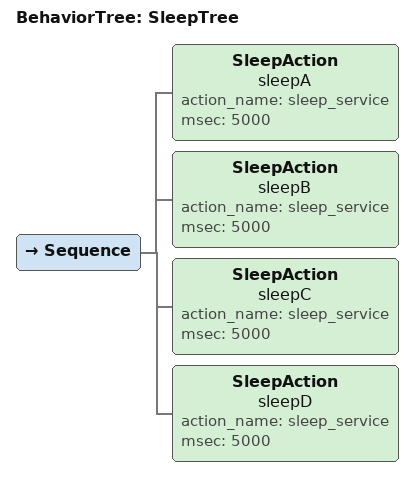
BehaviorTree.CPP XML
<root BTCPP_format="4">
  <BehaviorTree ID="SleepTree">
    <Sequence>
      <SleepAction name="sleepA" action_name="sleep_service" msec="5000"/>
      <SleepAction name="sleepB" action_name="sleep_service" msec="5000"/>
      <SleepAction name="sleepC" action_name="sleep_service" msec="5000"/>
      <SleepAction name="sleepD" action_name="sleep_service" msec="5000"/>
    </Sequence>
  </BehaviorTree>
</root>
